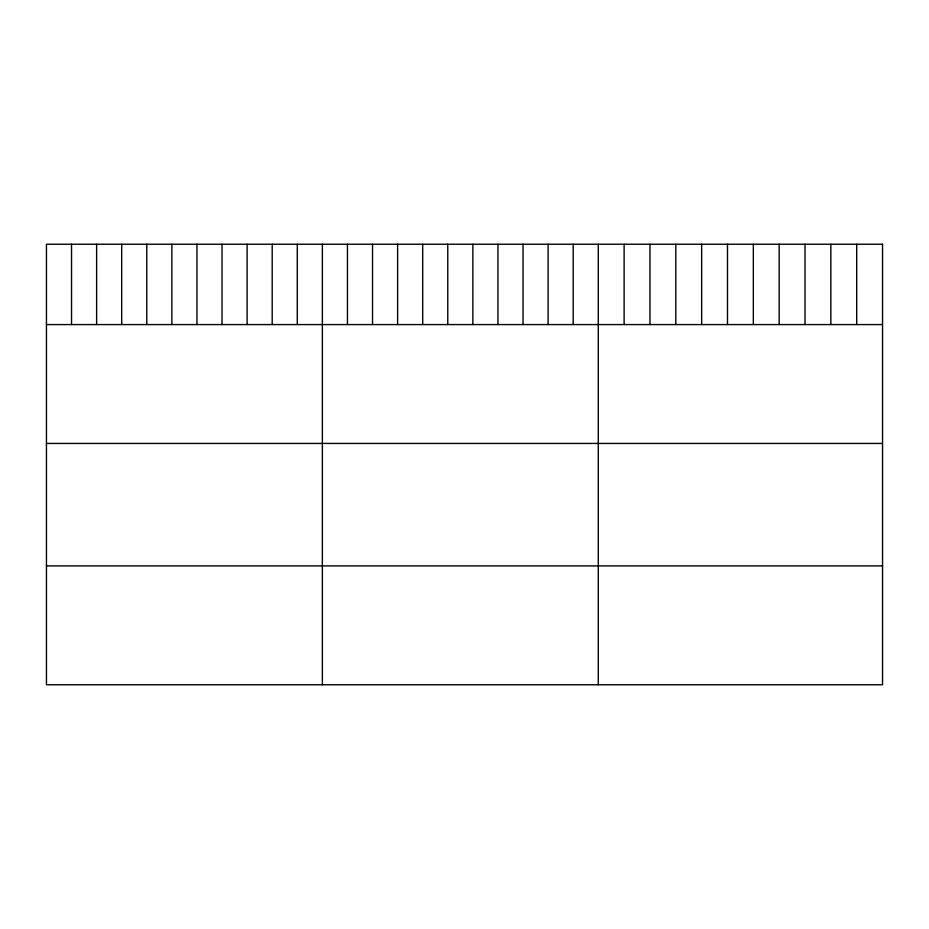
<?xml version="1.0" encoding="UTF-8"?>
<svg xmlns="http://www.w3.org/2000/svg" width="929" height="929" viewBox="0 0 929 929"><rect width="100%" height="100%" fill="white"/><g stroke="black" fill="none" stroke-linecap="round" stroke-linejoin="round"><path stroke-width="1.39" d="M46.45 324.569L882.55 324.569M46.45 443.435L882.55 443.435M46.45 565.9L882.55 565.9M856.712 244.234L856.712 324.569M830.863 244.234L830.863 324.569M805.025 244.234L805.025 324.569M779.176 244.234L779.176 324.569M753.338 244.234L753.338 324.569M727.488 244.234L727.488 324.569M701.65 244.234L701.65 324.569M675.801 244.234L675.801 324.569M649.963 244.234L649.963 324.569M624.114 244.234L624.114 324.569M598.276 244.234L598.276 684.766M573.193 244.234L573.193 324.569M548.11 244.234L548.11 324.569M523.027 244.234L523.027 324.569M497.944 244.234L497.944 324.569M472.861 244.234L472.861 324.569M447.778 244.234L447.778 324.569M422.695 244.234L422.695 324.569M397.612 244.234L397.612 324.569M372.529 244.234L372.529 324.569M347.446 244.234L347.446 324.569M322.363 244.234L322.363 684.766M297.28 244.234L297.28 324.569M272.197 244.234L272.197 324.569M247.114 244.234L247.114 324.569M222.031 244.234L222.031 324.569M196.948 244.234L196.948 324.569M171.865 244.234L171.865 324.569M146.782 244.234L146.782 324.569M121.699 244.234L121.699 324.569M96.616 244.234L96.616 324.569M71.533 244.234L71.533 324.569M882.55 244.234L46.45 244.234L46.45 684.766L882.55 684.766L882.55 244.234"/></g></svg>
